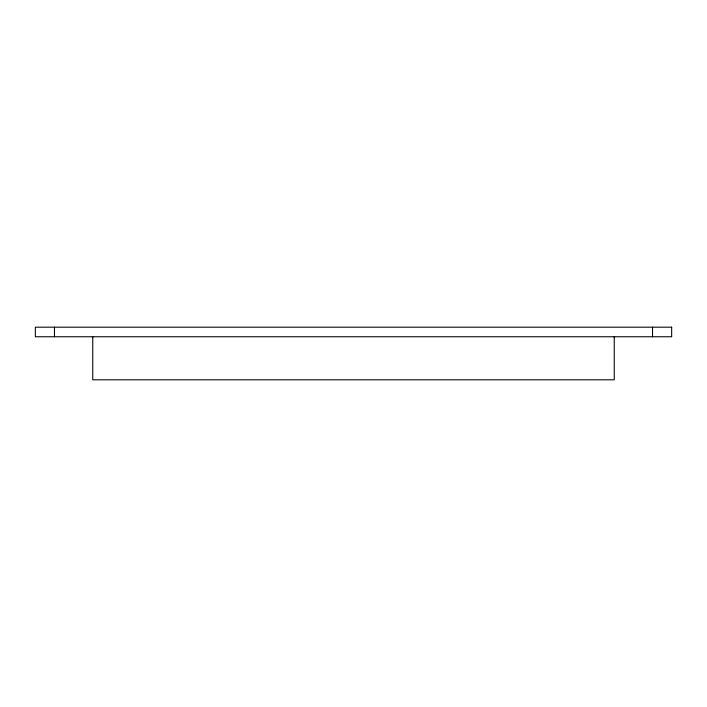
<?xml version="1.0" encoding="UTF-8"?>
<svg xmlns="http://www.w3.org/2000/svg" width="707" height="707" viewBox="0 0 707 707"><rect width="100%" height="100%" fill="white"/><g stroke="black" fill="none" stroke-linecap="round" stroke-linejoin="round"><path stroke-width="1.06" d="M652.517 327.191L652.517 336.753M614.242 336.753L614.242 379.809L92.758 379.809L92.758 336.753M54.483 327.191L54.483 336.753M671.65 327.191L35.35 327.191L35.35 336.753L671.65 336.753L671.65 327.191"/></g></svg>
